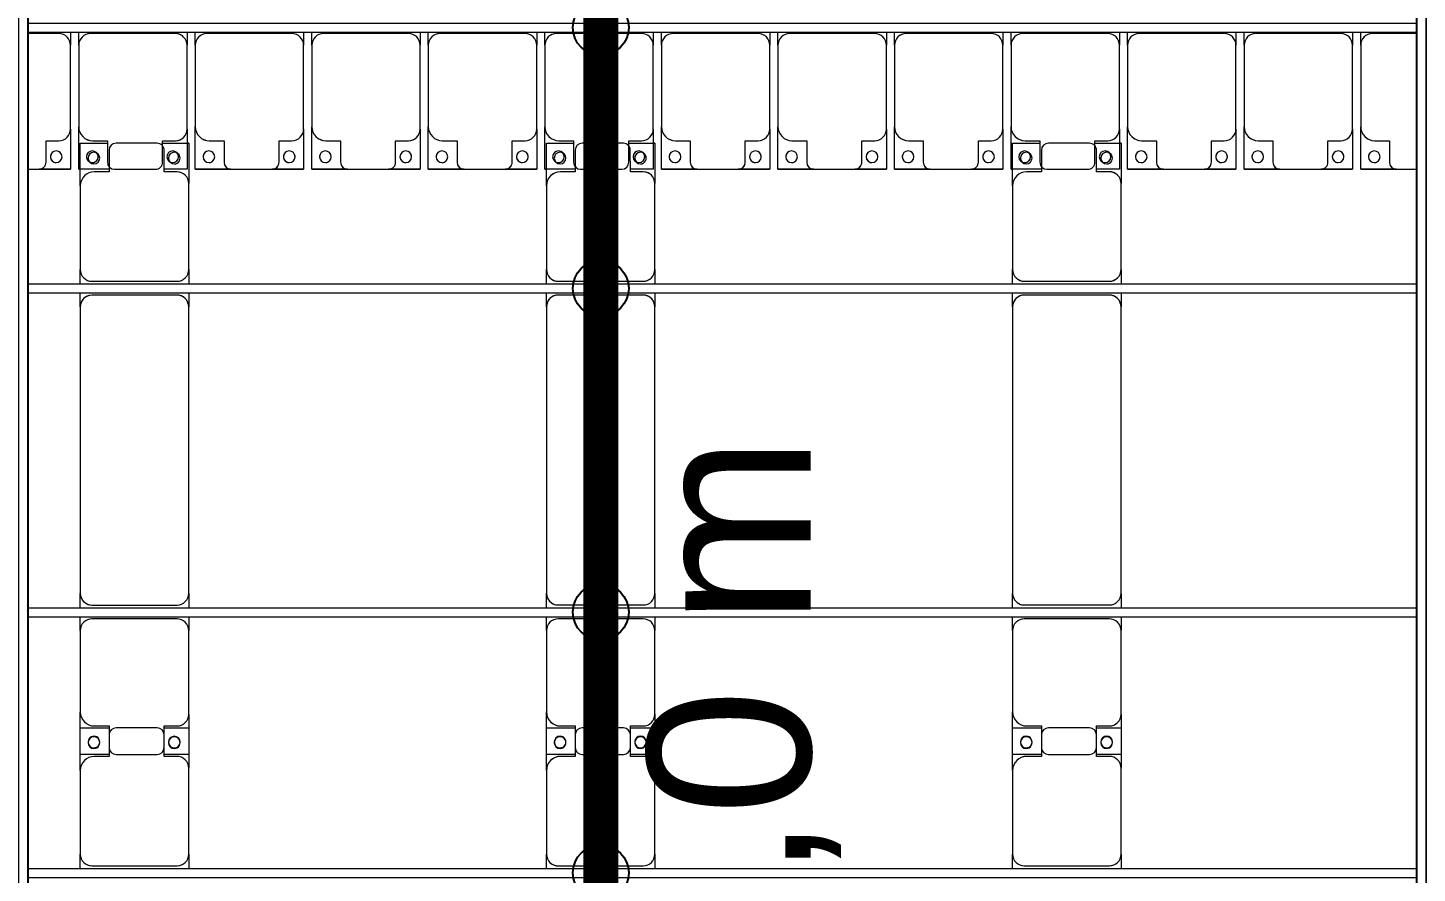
# Model space of a CAD drawing. Header units: millimetres. Extents: x -496478 to -186190, y -204059 to -87354.
# Drawn here: x -483192 to -477231, y -131054 to -127424 of the extents above; entities that cross this region are included whole.
import ezdxf

# ---------------------------------------------------------------- set-up
doc = ezdxf.new("R2010")
doc.units = ezdxf.units.MM
for name, color, linetype, lineweight in [('A-DETL-MBND', 5, 'Continuous', 9), ('A-GENM', 13, 'Continuous', 9), ('S-BEAM', 12, 'Continuous', 9)]:
    doc.layers.add(name, color=color, linetype=linetype, lineweight=lineweight)
doc.layers.add('GC-GHI CHU', color=2, linetype='Continuous')
doc.layers.add('GC-HOP 40x60 GIA CUONG', color=1, linetype='Continuous')
doc.styles.add('GC_VN', font='arial.ttf')

# ---------------------------------------------------------------- blocks, each defined once
blk = doc.blocks.new('Dầm C52 - Dầm C52-24978-BỐ TRÍ KHUNG KẾT CẤU BÈ PIN 01')
at = {"layer": 'S-BEAM', "color": 1}
for p, q in [((87389.1, 20), (93349.1, 20)), ((93349.1, -20), (87389.1, -20))]:
    blk.add_line(p, q, dxfattribs=at)
blk = doc.blocks.new('Dai phao do pin - DẢI PHAO ĐỠ PIN-V114-BỐ TRÍ KHUNG KẾT CẤU BÈ PIN 01')
at = {"layer": 'A-DETL-MBND', "color": 8}
for p, q in [((65968, 241.6), (66029.7, 241.6)), ((66389.7, 241.6), (66029.7, 241.6)), ((66389.7, 241.6), (66572.2, 241.6)), ((66457.8, 241.6), (66640.3, 241.6)), ((66457.8, 118.2), (66457.8, 241.6)), ((66572.2, 241.6), (66572.2, 118.2)), ((66990.3, 241.6), (66640.3, 241.6)), ((66990.3, 241.6), (67048, 241.6)), ((67088, 241.6), (67149.7, 241.6)), ((68380.3, 241.6), (67149.7, 241.6)), ((68380.3, 241.6), (68438, 241.6)), ((68478, 241.6), (68539.7, 241.6)), ((68899.7, 241.6), (68539.7, 241.6)), ((68899.7, 241.6), (69082.2, 241.6)), ((69082.2, 241.6), (69082.2, 125.1)), ((65979.7, 191.6), (65979.7, -173.4)), ((66449.7, 118.2), (66449.7, 181.6)), ((66580.3, 181.6), (66580.3, 118.2)), ((67040.3, -173.4), (67040.3, 191.6)), ((67099.7, 191.6), (67099.7, -173.4)), ((68430.3, -173.4), (68430.3, 191.6)), ((68489.7, 191.6), (68489.7, -173.4)), ((68959.7, 118.2), (68959.7, 181.6)), ((66542.2, 118.2), (66449.7, 118.2)), ((66457.8, 88.2), (66457.8, -88.2)), ((66580.3, 118.2), (66487.8, 118.2)), ((66572.2, -88.2), (66572.2, 88.2)), ((69052.2, 118.2), (68959.7, 118.2)), ((69082.2, -88.2), (69082.2, 88.2)), ((66449.7, -173.4), (66449.7, -118.2)), ((66449.7, -118.2), (66542.2, -118.2)), ((66457.8, -223.4), (66457.8, -118.2)), ((66487.8, -118.2), (66580.3, -118.2)), ((66572.2, -118.2), (66572.2, -223.4)), ((66580.3, -118.2), (66580.3, -173.4)), ((68959.7, -173.4), (68959.7, -118.2)), ((68959.7, -118.2), (69052.2, -118.2)), ((69082.2, -111.4), (69082.2, -223.4)), ((66029.7, -223.4), (65968, -223.4)), ((66029.7, -223.4), (66399.7, -223.4)), ((66572.2, -223.4), (66399.7, -223.4)), ((66630.3, -223.4), (66457.8, -223.4)), ((66630.3, -223.4), (66990.3, -223.4)), ((67048, -223.4), (66990.3, -223.4)), ((67149.7, -223.4), (67088, -223.4)), ((67149.7, -223.4), (68380.3, -223.4)), ((68438, -223.4), (68380.3, -223.4)), ((68539.7, -223.4), (68478, -223.4)), ((68539.7, -223.4), (68909.7, -223.4)), ((69082.2, -223.4), (68909.7, -223.4)), ((69082.2, -223.4), (69082.2, -215.4))]:
    blk.add_line(p, q, dxfattribs=at)
for centre, radius, start, end in [((66029.7, 191.6), 50, 90, 180), ((66389.7, 181.6), 60, 0, 90), ((66640.3, 181.6), 60, 90, 180), ((66990.3, 191.6), 50, 0, 90), ((67149.7, 191.6), 50, 90, 180), ((67149.7, 191.6), 50, 105, 180), ((68380.3, 191.6), 50, 0, 90), ((68380.3, 191.6), 50, 15, 90), ((68539.7, 191.6), 50, 90, 180), ((68899.7, 181.6), 60, 0, 90), ((66029.7, 191.6), 50, 135, 180), ((66389.7, 181.6), 60, 0, 45), ((66508.6, 183.2), 25, 0, 180), ((66508.6, 183.2), 25, 180, 0), ((66511.4, 183.2), 25, 0, 180), ((66511.4, 183.2), 25, 180, 0), ((66511.4, 183.2), 25, 180, 195), ((66640.3, 181.6), 60, 135, 180), ((66990.3, 191.6), 50, 0, 45), ((68539.7, 191.6), 50, 135, 180), ((68899.7, 181.6), 60, 0, 44.7414), ((69018.6, 183.2), 25, 0, 180), ((69018.6, 183.2), 25, 180, 360), ((66487.8, 88.2), 30, 90, 180), ((66542.2, 88.2), 30, 360, 90), ((69052.2, 88.2), 30, 0, 90), ((66487.8, -88.2), 30, 180, 270), ((66542.2, -88.2), 30, 270, 360), ((69052.2, -88.2), 30, 270, 0), ((69052.2, -88.2), 30, 285, 315), ((66029.7, -173.4), 50, 180, 270), ((66029.7, -173.4), 50, 180, 225), ((66399.7, -173.4), 50, 270, 0), ((66399.7, -173.4), 50, 315, 0), ((66508.6, -161.8), 25, 0, 180), ((66508.6, -161.8), 25, 180, 0), ((66511.4, -161.8), 25, 0, 180), ((66511.4, -161.8), 25, 120, 180), ((66511.4, -161.8), 25, 180, 360), ((66511.4, -161.8), 25, 75, 105), ((66508.6, -161.8), 25, 75, 90), ((66508.6, -161.8), 25, 30, 45), ((66508.6, -161.8), 25, 0, 15), ((66630.3, -173.4), 50, 180, 270), ((66630.3, -173.4), 50, 180, 225), ((66990.3, -173.4), 50, 270, 0), ((66990.3, -173.4), 50, 315, 360), ((67149.7, -173.4), 50, 180, 270), ((67149.7, -173.4), 50, 180, 270), ((68380.3, -173.4), 50, 270, 0), ((68380.3, -173.4), 50, 285, 0), ((68539.7, -173.4), 50, 180, 270), ((68539.7, -173.4), 50, 180, 225), ((68909.7, -173.4), 50, 270, 360), ((68909.7, -173.4), 50, 315, 360), ((69018.6, -161.8), 25, 0, 180), ((69018.6, -161.8), 25, 180, 0), ((69018.6, -161.8), 25, 60, 90), ((69018.6, -161.8), 25, 30, 45), ((69018.6, -161.8), 25, 0, 15)]:
    blk.add_arc(centre, radius, start, end, dxfattribs=at)
blk = doc.blocks.new('Dai phao do pin - DẢI PHAO ĐỠ PIN-V115-BỐ TRÍ KHUNG KẾT CẤU BÈ PIN 01')
at = {"layer": 'A-DETL-MBND', "color": 8}
for p, q in [((65968, 241.6), (66029.7, 241.6)), ((66389.7, 241.6), (66029.7, 241.6)), ((66389.7, 241.6), (66572.2, 241.6)), ((66457.8, 241.6), (66640.3, 241.6)), ((66457.8, 118.2), (66457.8, 241.6)), ((66572.2, 241.6), (66572.2, 118.2)), ((66990.3, 241.6), (66640.3, 241.6)), ((66990.3, 241.6), (67048, 241.6)), ((67088, 241.6), (67149.7, 241.6)), ((68380.3, 241.6), (67149.7, 241.6)), ((68380.3, 241.6), (68438, 241.6)), ((68478, 241.6), (68539.7, 241.6)), ((68899.7, 241.6), (68539.7, 241.6)), ((68899.7, 241.6), (69082.2, 241.6)), ((69082.2, 241.6), (69082.2, 125.1)), ((65979.7, 191.6), (65979.7, -173.4)), ((66449.7, 118.2), (66449.7, 181.6)), ((66580.3, 181.6), (66580.3, 118.2)), ((67040.3, -173.4), (67040.3, 191.6)), ((67099.7, 191.6), (67099.7, -173.4)), ((68430.3, -173.4), (68430.3, 191.6)), ((68489.7, 191.6), (68489.7, -173.4)), ((68959.7, 118.2), (68959.7, 181.6)), ((66542.2, 118.2), (66449.7, 118.2)), ((66457.8, 88.2), (66457.8, -88.2)), ((66580.3, 118.2), (66487.8, 118.2)), ((66572.2, -88.2), (66572.2, 88.2)), ((69052.2, 118.2), (68959.7, 118.2)), ((69082.2, -88.2), (69082.2, 88.2)), ((66449.7, -173.4), (66449.7, -118.2)), ((66449.7, -118.2), (66542.2, -118.2)), ((66457.8, -223.4), (66457.8, -118.2)), ((66487.8, -118.2), (66580.3, -118.2)), ((66572.2, -118.2), (66572.2, -223.4)), ((66580.3, -118.2), (66580.3, -173.4)), ((68959.7, -173.4), (68959.7, -118.2)), ((68959.7, -118.2), (69052.2, -118.2)), ((69082.2, -111.4), (69082.2, -223.4)), ((66029.7, -223.4), (65968, -223.4)), ((66029.7, -223.4), (66399.7, -223.4)), ((66572.2, -223.4), (66399.7, -223.4)), ((66630.3, -223.4), (66457.8, -223.4)), ((66630.3, -223.4), (66990.3, -223.4)), ((67048, -223.4), (66990.3, -223.4)), ((67149.7, -223.4), (67088, -223.4)), ((67149.7, -223.4), (68380.3, -223.4)), ((68438, -223.4), (68380.3, -223.4)), ((68539.7, -223.4), (68478, -223.4)), ((68539.7, -223.4), (68909.7, -223.4)), ((69082.2, -223.4), (68909.7, -223.4)), ((69082.2, -223.4), (69082.2, -215.4))]:
    blk.add_line(p, q, dxfattribs=at)
for centre, radius, start, end in [((66029.7, 191.6), 50, 90, 180), ((66389.7, 181.6), 60, 0, 90), ((66640.3, 181.6), 60, 90, 180), ((66990.3, 191.6), 50, 0, 90), ((67149.7, 191.6), 50, 90, 180), ((67149.7, 191.6), 50, 105, 180), ((68380.3, 191.6), 50, 0, 90), ((68380.3, 191.6), 50, 15, 90), ((68539.7, 191.6), 50, 90, 180), ((68899.7, 181.6), 60, 0, 90), ((66029.7, 191.6), 50, 139.14635, 180), ((66389.7, 181.6), 60, 0, 45), ((66508.6, 183.2), 25, 0, 180), ((66508.6, 183.2), 25, 180, 0), ((66511.4, 183.2), 25, 0, 180), ((66511.4, 183.2), 25, 180, 0), ((66511.4, 183.2), 25, 180, 195), ((66640.3, 181.6), 60, 135, 180), ((66990.3, 191.6), 50, 0, 45), ((68539.7, 191.6), 50, 135, 180), ((68899.7, 181.6), 60, 0, 44.69975), ((69018.6, 183.2), 25, 0, 180), ((69018.6, 183.2), 25, 180, 360), ((66487.8, 88.2), 30, 90, 180), ((66542.2, 88.2), 30, 360, 90), ((69052.2, 88.2), 30, 0, 90), ((66487.8, -88.2), 30, 180, 270), ((66542.2, -88.2), 30, 270, 360), ((69052.2, -88.2), 30, 270, 0), ((69052.2, -88.2), 30, 285, 315), ((66029.7, -173.4), 50, 180, 270), ((66029.7, -173.4), 50, 180, 225), ((66399.7, -173.4), 50, 270, 0), ((66399.7, -173.4), 50, 315, 0), ((66508.6, -161.8), 25, 0, 180), ((66508.6, -161.8), 25, 180, 0), ((66511.4, -161.8), 25, 0, 180), ((66511.4, -161.8), 25, 120, 180), ((66511.4, -161.8), 25, 180, 360), ((66511.4, -161.8), 25, 75, 105), ((66508.6, -161.8), 25, 75, 90), ((66508.6, -161.8), 25, 30, 45), ((66508.6, -161.8), 25, 0, 15), ((66630.3, -173.4), 50, 180, 270), ((66630.3, -173.4), 50, 180, 225), ((66990.3, -173.4), 50, 270, 0), ((66990.3, -173.4), 50, 315, 360), ((67149.7, -173.4), 50, 180, 270), ((67149.7, -173.4), 50, 180, 270), ((68380.3, -173.4), 50, 270, 0), ((68380.3, -173.4), 50, 285, 0), ((68539.7, -173.4), 50, 180, 270), ((68539.7, -173.4), 50, 180, 225), ((68909.7, -173.4), 50, 270, 360), ((68909.7, -173.4), 50, 315, 355.33697), ((69018.6, -161.8), 25, 0, 180), ((69018.6, -161.8), 25, 180, 0), ((69018.6, -161.8), 25, 60, 90), ((69018.6, -161.8), 25, 30, 45), ((69018.6, -161.8), 25, 0, 15)]:
    blk.add_arc(centre, radius, start, end, dxfattribs=at)
blk = doc.blocks.new('Dai phao do pin - DẢI PHAO ĐỠ PIN-V116-BỐ TRÍ KHUNG KẾT CẤU BÈ PIN 01')
at = {"layer": 'A-DETL-MBND', "color": 8}
for p, q in [((65968, 241.6), (66029.7, 241.6)), ((66389.7, 241.6), (66029.7, 241.6)), ((66389.7, 241.6), (66572.2, 241.6)), ((66457.8, 241.6), (66640.3, 241.6)), ((66457.8, 118.2), (66457.8, 241.6)), ((66572.2, 241.6), (66572.2, 118.2)), ((66990.3, 241.6), (66640.3, 241.6)), ((66990.3, 241.6), (67048, 241.6)), ((67088, 241.6), (67149.7, 241.6)), ((68380.3, 241.6), (67149.7, 241.6)), ((68380.3, 241.6), (68438, 241.6)), ((68478, 241.6), (68539.7, 241.6)), ((68899.7, 241.6), (68539.7, 241.6)), ((68899.7, 241.6), (69082.2, 241.6)), ((69082.2, 241.6), (69082.2, 125.1)), ((65979.7, 191.6), (65979.7, -173.4)), ((66449.7, 118.2), (66449.7, 181.6)), ((66580.3, 181.6), (66580.3, 118.2)), ((67040.3, -173.4), (67040.3, 191.6)), ((67099.7, 191.6), (67099.7, -173.4)), ((68430.3, -173.4), (68430.3, 191.6)), ((68489.7, 191.6), (68489.7, -173.4)), ((68959.7, 118.2), (68959.7, 181.6)), ((66542.2, 118.2), (66449.7, 118.2)), ((66457.8, 88.2), (66457.8, -88.2)), ((66580.3, 118.2), (66487.8, 118.2)), ((66572.2, -88.2), (66572.2, 88.2)), ((69052.2, 118.2), (68959.7, 118.2)), ((69082.2, -88.2), (69082.2, 88.2)), ((66449.7, -173.4), (66449.7, -118.2)), ((66449.7, -118.2), (66542.2, -118.2)), ((66457.8, -223.4), (66457.8, -118.2)), ((66487.8, -118.2), (66580.3, -118.2)), ((66572.2, -118.2), (66572.2, -223.4)), ((66580.3, -118.2), (66580.3, -173.4)), ((68959.7, -173.4), (68959.7, -118.2)), ((68959.7, -118.2), (69052.2, -118.2)), ((69082.2, -111.4), (69082.2, -223.4)), ((66029.7, -223.4), (65968, -223.4)), ((66029.7, -223.4), (66399.7, -223.4)), ((66572.2, -223.4), (66399.7, -223.4)), ((66630.3, -223.4), (66457.8, -223.4)), ((66630.3, -223.4), (66990.3, -223.4)), ((67048, -223.4), (66990.3, -223.4)), ((67149.7, -223.4), (67088, -223.4)), ((67149.7, -223.4), (68380.3, -223.4)), ((68438, -223.4), (68380.3, -223.4)), ((68539.7, -223.4), (68478, -223.4)), ((68539.7, -223.4), (68909.7, -223.4)), ((69082.2, -223.4), (68909.7, -223.4)), ((69082.2, -223.4), (69082.2, -215.4))]:
    blk.add_line(p, q, dxfattribs=at)
for centre, radius, start, end in [((66029.7, 191.6), 50, 90, 180), ((66389.7, 181.6), 60, 0, 90), ((66640.3, 181.6), 60, 90, 180), ((66990.3, 191.6), 50, 0, 90), ((67149.7, 191.6), 50, 90, 180), ((67149.7, 191.6), 50, 105, 180), ((68380.3, 191.6), 50, 0, 90), ((68380.3, 191.6), 50, 15, 90), ((68539.7, 191.6), 50, 90, 180), ((68899.7, 181.6), 60, 0, 90), ((66029.7, 191.6), 50, 135, 180), ((66389.7, 181.6), 60, 0, 45), ((66508.6, 183.2), 25, 0, 180), ((66508.6, 183.2), 25, 180, 0), ((66511.4, 183.2), 25, 0, 180), ((66511.4, 183.2), 25, 180, 0), ((66511.4, 183.2), 25, 180, 195), ((66640.3, 181.6), 60, 135, 180), ((66990.3, 191.6), 50, 0, 45), ((68539.7, 191.6), 50, 135, 180), ((68899.7, 181.6), 60, 0, 44.65809), ((69018.6, 183.2), 25, 0, 180), ((69018.6, 183.2), 25, 180, 360), ((66487.8, 88.2), 30, 90, 180), ((66542.2, 88.2), 30, 360, 90), ((69052.2, 88.2), 30, 0, 90), ((66487.8, -88.2), 30, 180, 270), ((66542.2, -88.2), 30, 270, 360), ((69052.2, -88.2), 30, 270, 0), ((69052.2, -88.2), 30, 285, 315), ((66029.7, -173.4), 50, 180, 270), ((66029.7, -173.4), 50, 180, 225), ((66399.7, -173.4), 50, 270, 0), ((66399.7, -173.4), 50, 315, 0), ((66508.6, -161.8), 25, 0, 180), ((66508.6, -161.8), 25, 180, 0), ((66511.4, -161.8), 25, 0, 180), ((66511.4, -161.8), 25, 120, 180), ((66511.4, -161.8), 25, 180, 360), ((66511.4, -161.8), 25, 75, 105), ((66508.6, -161.8), 25, 75, 90), ((66508.6, -161.8), 25, 30, 45), ((66508.6, -161.8), 25, 0, 15), ((66630.3, -173.4), 50, 180, 270), ((66630.3, -173.4), 50, 180, 225), ((66990.3, -173.4), 50, 270, 0), ((66990.3, -173.4), 50, 315, 360), ((67149.7, -173.4), 50, 180, 270), ((67149.7, -173.4), 50, 180, 270), ((68380.3, -173.4), 50, 270, 0), ((68380.3, -173.4), 50, 285, 0), ((68539.7, -173.4), 50, 180, 270), ((68539.7, -173.4), 50, 180, 225), ((68909.7, -173.4), 50, 270, 360), ((68909.7, -173.4), 50, 315, 360), ((69018.6, -161.8), 25, 0, 180), ((69018.6, -161.8), 25, 180, 0), ((69018.6, -161.8), 25, 60, 90), ((69018.6, -161.8), 25, 30, 45), ((69018.6, -161.8), 25, 0, 15)]:
    blk.add_arc(centre, radius, start, end, dxfattribs=at)
blk = doc.blocks.new('Dải phao đi lại kèm đỡ invester - DẢI PHAO ĐI LẠI-24499-BỐ TRÍ KHUNG KẾT CẤU BÈ PIN 01')
at = {"layer": 'A-DETL-MBND', "color": 8}
for p, q in [((5673.4, -729.7), (5540, -729.7)), ((5723.4, -724.7), (5723.4, -779.7)), ((5758.4, -779.7), (5758.4, -724.7)), ((6173.4, -729.7), (5808.4, -729.7)), ((6223.4, -724.7), (6223.4, -779.7)), ((6258.4, -779.7), (6258.4, -724.7)), ((6673.4, -729.7), (6308.4, -729.7)), ((6723.4, -724.7), (6723.4, -779.7)), ((6758.4, -779.7), (6758.4, -724.7)), ((7173.4, -729.7), (6808.4, -729.7)), ((7223.4, -724.7), (7223.4, -779.7)), ((7258.4, -779.7), (7258.4, -724.7)), ((7673.4, -729.7), (7308.4, -729.7)), ((7723.4, -724.7), (7723.4, -779.7)), ((7758.4, -779.7), (7758.4, -724.7)), ((8173.4, -729.7), (7808.4, -729.7)), ((8223.4, -724.7), (8223.4, -779.7)), ((8258.4, -779.7), (8258.4, -724.7)), ((8673.4, -729.7), (8308.4, -729.7)), ((8723.4, -724.7), (8723.4, -779.7)), ((8758.4, -779.7), (8758.4, -724.7)), ((9173.4, -729.7), (8808.4, -729.7)), ((9223.4, -724.7), (9223.4, -779.7)), ((9258.4, -779.7), (9258.4, -724.7)), ((9673.4, -729.7), (9308.4, -729.7)), ((9723.4, -724.7), (9723.4, -779.7)), ((9758.4, -779.7), (9758.4, -724.7)), ((10173.4, -729.7), (9808.4, -729.7)), ((10223.4, -724.7), (10223.4, -779.7)), ((10258.4, -779.7), (10258.4, -724.7)), ((10673.4, -729.7), (10308.4, -729.7)), ((10723.4, -724.7), (10723.4, -779.7)), ((10758.4, -779.7), (10758.4, -724.7)), ((11173.4, -729.7), (10808.4, -729.7)), ((11223.4, -724.7), (11223.4, -779.7)), ((11258.4, -779.7), (11258.4, -724.7)), ((11500, -729.7), (11308.4, -729.7)), ((5723.4, -1139.7), (5723.4, -779.7)), ((5758.4, -779.7), (5758.4, -1129.7)), ((6223.4, -1139.7), (6223.4, -779.7)), ((6258.4, -779.7), (6258.4, -1129.7)), ((6723.4, -1139.7), (6723.4, -779.7)), ((6758.4, -779.7), (6758.4, -1129.7)), ((7223.4, -1139.7), (7223.4, -779.7)), ((7258.4, -779.7), (7258.4, -1129.7)), ((7723.4, -1139.7), (7723.4, -779.7)), ((7758.4, -779.7), (7758.4, -1129.7)), ((8223.4, -1139.7), (8223.4, -779.7)), ((8258.4, -779.7), (8258.4, -1129.7)), ((8723.4, -1139.7), (8723.4, -779.7)), ((8758.4, -779.7), (8758.4, -1129.7)), ((9223.4, -1139.7), (9223.4, -779.7)), ((9258.4, -779.7), (9258.4, -1129.7)), ((9723.4, -1139.7), (9723.4, -779.7)), ((9758.4, -779.7), (9758.4, -1129.7)), ((10223.4, -1139.7), (10223.4, -779.7)), ((10258.4, -779.7), (10258.4, -1129.7)), ((10723.4, -1139.7), (10723.4, -779.7)), ((10758.4, -779.7), (10758.4, -1129.7)), ((11223.4, -1139.7), (11223.4, -779.7)), ((11258.4, -779.7), (11258.4, -1129.7)), ((5758.4, -1312.2), (5758.4, -1129.7)), ((6258.4, -1312.2), (6258.4, -1129.7)), ((6758.4, -1312.2), (6758.4, -1129.7)), ((7258.4, -1312.2), (7258.4, -1129.7)), ((7758.4, -1312.2), (7758.4, -1129.7)), ((8258.4, -1312.2), (8258.4, -1129.7)), ((8758.4, -1312.2), (8758.4, -1129.7)), ((9258.4, -1312.2), (9258.4, -1129.7)), ((9758.4, -1312.2), (9758.4, -1129.7)), ((10258.4, -1312.2), (10258.4, -1129.7)), ((10758.4, -1312.2), (10758.4, -1129.7)), ((11258.4, -1312.2), (11258.4, -1129.7)), ((5618.2, -1282.2), (5618.2, -1189.7)), ((5618.2, -1189.7), (5673.4, -1189.7)), ((5723.4, -1139.7), (5723.4, -1312.2)), ((5818.4, -1189.7), (5881.8, -1189.7)), ((5881.8, -1189.7), (5881.8, -1282.2)), ((6118.2, -1282.2), (6118.2, -1189.7)), ((6118.2, -1189.7), (6173.4, -1189.7)), ((6223.4, -1139.7), (6223.4, -1312.2)), ((6318.4, -1189.7), (6381.8, -1189.7)), ((6381.8, -1189.7), (6381.8, -1282.2)), ((6618.2, -1282.2), (6618.2, -1189.7)), ((6618.2, -1189.7), (6673.4, -1189.7)), ((6723.4, -1139.7), (6723.4, -1312.2)), ((6818.4, -1189.7), (6881.8, -1189.7)), ((6881.8, -1189.7), (6881.8, -1282.2)), ((7118.2, -1282.2), (7118.2, -1189.7)), ((7118.2, -1189.7), (7173.4, -1189.7)), ((7223.4, -1139.7), (7223.4, -1312.2)), ((7318.4, -1189.7), (7381.8, -1189.7)), ((7381.8, -1189.7), (7381.8, -1282.2)), ((7618.2, -1282.2), (7618.2, -1189.7)), ((7618.2, -1189.7), (7673.4, -1189.7)), ((7723.4, -1139.7), (7723.4, -1312.2)), ((7818.4, -1189.7), (7881.8, -1189.7)), ((7881.8, -1189.7), (7881.8, -1282.2)), ((8118.2, -1282.2), (8118.2, -1189.7)), ((8118.2, -1189.7), (8173.4, -1189.7)), ((8223.4, -1139.7), (8223.4, -1312.2)), ((8318.4, -1189.7), (8381.8, -1189.7)), ((8381.8, -1189.7), (8381.8, -1282.2)), ((8618.2, -1282.2), (8618.2, -1189.7)), ((8618.2, -1189.7), (8673.4, -1189.7)), ((8723.4, -1139.7), (8723.4, -1312.2)), ((8818.4, -1189.7), (8881.8, -1189.7)), ((8881.8, -1189.7), (8881.8, -1282.2)), ((9118.2, -1282.2), (9118.2, -1189.7)), ((9118.2, -1189.7), (9173.4, -1189.7)), ((9223.4, -1139.7), (9223.4, -1312.2)), ((9318.4, -1189.7), (9381.8, -1189.7)), ((9381.8, -1189.7), (9381.8, -1282.2)), ((9618.2, -1282.2), (9618.2, -1189.7)), ((9618.2, -1189.7), (9673.4, -1189.7)), ((9723.4, -1139.7), (9723.4, -1312.2)), ((9818.4, -1189.7), (9881.8, -1189.7)), ((9881.8, -1189.7), (9881.8, -1282.2)), ((10118.2, -1282.2), (10118.2, -1189.7)), ((10118.2, -1189.7), (10173.4, -1189.7)), ((10223.4, -1139.7), (10223.4, -1312.2)), ((10318.4, -1189.7), (10381.8, -1189.7)), ((10381.8, -1189.7), (10381.8, -1282.2)), ((10618.2, -1282.2), (10618.2, -1189.7)), ((10618.2, -1189.7), (10673.4, -1189.7)), ((10723.4, -1139.7), (10723.4, -1312.2)), ((10818.4, -1189.7), (10881.8, -1189.7)), ((10881.8, -1189.7), (10881.8, -1282.2)), ((11118.2, -1282.2), (11118.2, -1189.7)), ((11118.2, -1189.7), (11173.4, -1189.7)), ((11223.4, -1139.7), (11223.4, -1312.2)), ((11318.4, -1189.7), (11381.8, -1189.7)), ((11381.8, -1189.7), (11381.8, -1282.2)), ((5540, -1312.2), (5588.2, -1312.2)), ((5723.4, -1312.2), (5588.2, -1312.2)), ((5588.2, -1312.2), (5723.4, -1312.2)), ((5888.6, -1312.2), (5758.4, -1312.2)), ((5758.4, -1312.2), (5766.6, -1312.2)), ((5911.8, -1312.2), (6088.2, -1312.2)), ((6223.4, -1312.2), (6125.1, -1312.2)), ((6411.8, -1312.2), (6258.4, -1312.2)), ((6258.4, -1312.2), (6411.8, -1312.2)), ((6411.8, -1312.2), (6588.2, -1312.2)), ((6723.4, -1312.2), (6588.2, -1312.2)), ((6588.2, -1312.2), (6723.4, -1312.2)), ((6911.8, -1312.2), (6758.4, -1312.2)), ((6758.4, -1312.2), (6911.8, -1312.2)), ((6911.8, -1312.2), (7088.2, -1312.2)), ((7223.4, -1312.2), (7088.2, -1312.2)), ((7088.2, -1312.2), (7223.4, -1312.2)), ((7411.8, -1312.2), (7258.4, -1312.2)), ((7258.4, -1312.2), (7411.8, -1312.2)), ((7411.8, -1312.2), (7588.2, -1312.2)), ((7723.4, -1312.2), (7588.2, -1312.2)), ((7588.2, -1312.2), (7723.4, -1312.2)), ((7888.6, -1312.2), (7758.4, -1312.2)), ((7758.4, -1312.2), (7766.6, -1312.2)), ((7911.8, -1312.2), (8088.2, -1312.2)), ((8223.4, -1312.2), (8125.1, -1312.2)), ((8411.8, -1312.2), (8258.4, -1312.2)), ((8258.4, -1312.2), (8411.8, -1312.2)), ((8411.8, -1312.2), (8588.2, -1312.2)), ((8723.4, -1312.2), (8588.2, -1312.2)), ((8588.2, -1312.2), (8723.4, -1312.2)), ((8911.8, -1312.2), (8758.4, -1312.2)), ((8758.4, -1312.2), (8911.8, -1312.2)), ((8911.8, -1312.2), (9088.2, -1312.2)), ((9223.4, -1312.2), (9088.2, -1312.2)), ((9088.2, -1312.2), (9223.4, -1312.2)), ((9411.8, -1312.2), (9258.4, -1312.2)), ((9258.4, -1312.2), (9411.8, -1312.2)), ((9411.8, -1312.2), (9588.2, -1312.2)), ((9723.4, -1312.2), (9588.2, -1312.2)), ((9588.2, -1312.2), (9723.4, -1312.2)), ((9888.6, -1312.2), (9758.4, -1312.2)), ((9758.4, -1312.2), (9766.6, -1312.2)), ((9911.8, -1312.2), (10088.2, -1312.2)), ((10223.4, -1312.2), (10125.1, -1312.2)), ((10411.8, -1312.2), (10258.4, -1312.2)), ((10258.4, -1312.2), (10411.8, -1312.2)), ((10411.8, -1312.2), (10588.2, -1312.2)), ((10723.4, -1312.2), (10588.2, -1312.2)), ((10588.2, -1312.2), (10723.4, -1312.2)), ((10911.8, -1312.2), (10758.4, -1312.2)), ((10758.4, -1312.2), (10911.8, -1312.2)), ((10911.8, -1312.2), (11088.2, -1312.2)), ((11223.4, -1312.2), (11088.2, -1312.2)), ((11088.2, -1312.2), (11223.4, -1312.2)), ((11411.8, -1312.2), (11258.4, -1312.2)), ((11258.4, -1312.2), (11411.8, -1312.2)), ((11411.8, -1312.2), (11500, -1312.2))]:
    blk.add_line(p, q, dxfattribs=at)
for centre, radius, start, end in [((5673.4, -779.7), 50, 360, 90), ((5673.4, -779.7), 50, 45, 90), ((5808.4, -779.7), 50, 90, 180), ((5808.4, -779.7), 50, 90, 135), ((6173.4, -779.7), 50, 360, 90), ((6173.4, -779.7), 50, 45, 85.93246), ((6308.4, -779.7), 50, 90, 180), ((6308.4, -779.7), 50, 90, 135), ((6673.4, -779.7), 50, 360, 90), ((6673.4, -779.7), 50, 45, 90), ((6808.4, -779.7), 50, 90, 180), ((6808.4, -779.7), 50, 90, 135), ((7173.4, -779.7), 50, 360, 90), ((7173.4, -779.7), 50, 45, 90), ((7308.4, -779.7), 50, 90, 180), ((7308.4, -779.7), 50, 90, 135), ((7673.4, -779.7), 50, 360, 90), ((7673.4, -779.7), 50, 45, 90), ((7808.4, -779.7), 50, 90, 180), ((7808.4, -779.7), 50, 90, 135), ((8173.4, -779.7), 50, 360, 90), ((8173.4, -779.7), 50, 45, 90), ((8308.4, -779.7), 50, 90, 180), ((8308.4, -779.7), 50, 90, 135), ((8673.4, -779.7), 50, 360, 90), ((8673.4, -779.7), 50, 45, 90), ((8808.4, -779.7), 50, 90, 180), ((8808.4, -779.7), 50, 90, 135), ((9173.4, -779.7), 50, 360, 90), ((9173.4, -779.7), 50, 45, 90), ((9308.4, -779.7), 50, 90, 180), ((9308.4, -779.7), 50, 90, 135), ((9673.4, -779.7), 50, 360, 90), ((9673.4, -779.7), 50, 45, 90), ((9808.4, -779.7), 50, 90, 180), ((9808.4, -779.7), 50, 90, 135), ((10173.4, -779.7), 50, 360, 90), ((10173.4, -779.7), 50, 45, 90), ((10308.4, -779.7), 50, 90, 180), ((10308.4, -779.7), 50, 90, 135), ((10673.4, -779.7), 50, 0, 90), ((10673.4, -779.7), 50, 45, 90), ((10808.4, -779.7), 50, 90, 180), ((10808.4, -779.7), 50, 90, 135), ((11173.4, -779.7), 50, 360, 90), ((11173.4, -779.7), 50, 45, 90), ((11308.4, -779.7), 50, 90, 180), ((11308.4, -779.7), 50, 90, 135), ((5818.4, -1129.7), 60, 180, 270), ((6318.4, -1129.7), 60, 180, 270), ((6818.4, -1129.7), 60, 180, 270), ((7318.4, -1129.7), 60, 180, 270), ((7818.4, -1129.7), 60, 180, 270), ((8318.4, -1129.7), 60, 180, 270), ((8818.4, -1129.7), 60, 180, 270), ((9318.4, -1129.7), 60, 180, 270), ((9818.4, -1129.7), 60, 180, 270), ((10318.4, -1129.7), 60, 180, 270), ((10818.4, -1129.7), 60, 180, 270), ((11318.4, -1129.7), 60, 180, 270), ((5673.4, -1139.7), 50, 270, 360), ((5673.4, -1139.7), 50, 270, 315), ((5818.4, -1129.7), 60, 225, 270), ((6173.4, -1139.7), 50, 270, 360), ((6173.4, -1139.7), 50, 274.0605, 315), ((6318.4, -1129.7), 60, 225, 270), ((6673.4, -1139.7), 50, 270, 360), ((6673.4, -1139.7), 50, 270, 315), ((6818.4, -1129.7), 60, 225, 270), ((7173.4, -1139.7), 50, 270, 360), ((7173.4, -1139.7), 50, 270, 315), ((7318.4, -1129.7), 60, 225, 270), ((7673.4, -1139.7), 50, 270, 360), ((7673.4, -1139.7), 50, 270, 315), ((7818.4, -1129.7), 60, 225, 270), ((8173.4, -1139.7), 50, 270, 360), ((8173.4, -1139.7), 50, 270, 315), ((8318.4, -1129.7), 60, 225, 270), ((8673.4, -1139.7), 50, 270, 0), ((8673.4, -1139.7), 50, 270, 315), ((8818.4, -1129.7), 60, 225, 270), ((9173.4, -1139.7), 50, 270, 360), ((9173.4, -1139.7), 50, 270, 315), ((9318.4, -1129.7), 60, 225, 270), ((9673.4, -1139.7), 50, 270, 360), ((9673.4, -1139.7), 50, 270, 315), ((9818.4, -1129.7), 60, 225, 270), ((10173.4, -1139.7), 50, 270, 360), ((10173.4, -1139.7), 50, 270, 315), ((10318.4, -1129.7), 60, 225, 270), ((10673.4, -1139.7), 50, 270, 360), ((10673.4, -1139.7), 50, 270, 315), ((10818.4, -1129.7), 60, 225, 270), ((11173.4, -1139.7), 50, 270, 0), ((11173.4, -1139.7), 50, 270, 315), ((11318.4, -1129.7), 60, 225, 270), ((5661.8, -1258.6), 25, 90, 270), ((5661.8, -1258.6), 25, 270, 90), ((5816.8, -1258.6), 25, 90, 270), ((5816.8, -1258.6), 25, 270, 90), ((6161.8, -1258.6), 25, 90, 270), ((6161.8, -1258.6), 25, 270, 90), ((6316.8, -1258.6), 25, 90, 270), ((6316.8, -1258.6), 25, 270, 90), ((6661.8, -1258.6), 25, 90, 270), ((6661.8, -1258.6), 25, 270, 90), ((6816.8, -1258.6), 25, 90, 270), ((6816.8, -1258.6), 25, 270, 90), ((7161.8, -1258.6), 25, 90, 270), ((7161.8, -1258.6), 25, 270, 90), ((7316.8, -1258.6), 25, 90, 270), ((7316.8, -1258.6), 25, 270, 90), ((7661.8, -1258.6), 25, 90, 270), ((7661.8, -1258.6), 25, 270, 90), ((7816.8, -1258.6), 25, 90, 270), ((7816.8, -1258.6), 25, 270, 90), ((8161.8, -1258.6), 25, 90, 270), ((8161.8, -1258.6), 25, 270, 90), ((8316.8, -1258.6), 25, 90, 270), ((8316.8, -1258.6), 25, 270, 90), ((8661.8, -1258.6), 25, 90, 270), ((8661.8, -1258.6), 25, 270, 90), ((8816.8, -1258.6), 25, 90, 270), ((8816.8, -1258.6), 25, 270, 90), ((9161.8, -1258.6), 25, 90, 270), ((9161.8, -1258.6), 25, 270, 90), ((9316.8, -1258.6), 25, 90, 270), ((9316.8, -1258.6), 25, 270, 90), ((9661.8, -1258.6), 25, 90, 270), ((9661.8, -1258.6), 25, 270, 90), ((9816.8, -1258.6), 25, 90, 270), ((9816.8, -1258.6), 25, 270, 90), ((10161.8, -1258.6), 25, 90, 270), ((10161.8, -1258.6), 25, 270, 90), ((10316.8, -1258.6), 25, 90, 270), ((10316.8, -1258.6), 25, 270, 90), ((10661.8, -1258.6), 25, 90, 270), ((10661.8, -1258.6), 25, 270, 90), ((10816.8, -1258.6), 25, 90, 270), ((10816.8, -1258.6), 25, 270, 90), ((11161.8, -1258.6), 25, 90, 270), ((11161.8, -1258.6), 25, 270, 90), ((11316.8, -1258.6), 25, 90, 270), ((11316.8, -1258.6), 25, 270, 90), ((5588.2, -1282.2), 30, 270, 0), ((5588.2, -1282.2), 30, 270, 345), ((5588.2, -1282.2), 30, 270, 285), ((5588.2, -1282.2), 30, 270, 285), ((5588.2, -1282.2), 30, 315, 330), ((5588.2, -1282.2), 30, 315, 330), ((5661.8, -1258.6), 25, 165, 270), ((5661.8, -1258.6), 25, 360, 15), ((5816.8, -1258.6), 25, 270, 285), ((5911.8, -1282.2), 30, 180, 270), ((5911.8, -1282.2), 30, 195, 225), ((6088.2, -1282.2), 30, 270, 0), ((6161.8, -1258.6), 25, 240, 270), ((6161.8, -1258.6), 25, 0, 15), ((6316.8, -1258.6), 25, 165, 180), ((6316.8, -1258.6), 25, 270, 285), ((6411.8, -1282.2), 30, 180, 270), ((6411.8, -1282.2), 30, 195, 270), ((6411.8, -1282.2), 30, 255, 270), ((6411.8, -1282.2), 30, 255, 270), ((6588.2, -1282.2), 30, 270, 0), ((6588.2, -1282.2), 30, 270, 345), ((6588.2, -1282.2), 30, 270, 285), ((6588.2, -1282.2), 30, 270, 285), ((6588.2, -1282.2), 30, 315, 330), ((6588.2, -1282.2), 30, 315, 330), ((6661.8, -1258.6), 25, 165, 270), ((6661.8, -1258.6), 25, 0, 15), ((6816.8, -1258.6), 25, 165, 180), ((6816.8, -1258.6), 25, 270, 285), ((6911.8, -1282.2), 30, 180, 270), ((6911.8, -1282.2), 30, 195, 270), ((6911.8, -1282.2), 30, 255, 270), ((6911.8, -1282.2), 30, 255, 270), ((7088.2, -1282.2), 30, 270, 0), ((7088.2, -1282.2), 30, 270, 345), ((7088.2, -1282.2), 30, 270, 285), ((7088.2, -1282.2), 30, 270, 285), ((7088.2, -1282.2), 30, 315, 330), ((7088.2, -1282.2), 30, 315, 330), ((7161.8, -1258.6), 25, 165, 270), ((7161.8, -1258.6), 25, 360, 15), ((7316.8, -1258.6), 25, 165, 180), ((7316.8, -1258.6), 25, 270, 285), ((7411.8, -1282.2), 30, 180, 270), ((7411.8, -1282.2), 30, 195, 270), ((7411.8, -1282.2), 30, 255, 270), ((7411.8, -1282.2), 30, 255, 270), ((7588.2, -1282.2), 30, 270, 0), ((7588.2, -1282.2), 30, 270, 345), ((7588.2, -1282.2), 30, 270, 285), ((7588.2, -1282.2), 30, 270, 285), ((7588.2, -1282.2), 30, 315, 330), ((7588.2, -1282.2), 30, 315, 330), ((7661.8, -1258.6), 25, 165, 270), ((7661.8, -1258.6), 25, 360, 15), ((7816.8, -1258.6), 25, 270, 285), ((7911.8, -1282.2), 30, 180, 270), ((7911.8, -1282.2), 30, 195, 225), ((8088.2, -1282.2), 30, 270, 360), ((8161.8, -1258.6), 25, 240, 270), ((8161.8, -1258.6), 25, 0, 15), ((8316.8, -1258.6), 25, 165, 180), ((8316.8, -1258.6), 25, 270, 285), ((8411.8, -1282.2), 30, 180, 270), ((8411.8, -1282.2), 30, 195, 270), ((8411.8, -1282.2), 30, 255, 270), ((8411.8, -1282.2), 30, 255, 270), ((8588.2, -1282.2), 30, 270, 360), ((8588.2, -1282.2), 30, 270, 345), ((8588.2, -1282.2), 30, 270, 285), ((8588.2, -1282.2), 30, 270, 285), ((8588.2, -1282.2), 30, 315, 330), ((8588.2, -1282.2), 30, 315, 330), ((8661.8, -1258.6), 25, 165, 270), ((8661.8, -1258.6), 25, 360, 15), ((8816.8, -1258.6), 25, 165, 180), ((8816.8, -1258.6), 25, 270, 285), ((8911.8, -1282.2), 30, 180, 270), ((8911.8, -1282.2), 30, 195, 270), ((8911.8, -1282.2), 30, 255, 270), ((8911.8, -1282.2), 30, 255, 270), ((9088.2, -1282.2), 30, 270, 0), ((9088.2, -1282.2), 30, 270, 345), ((9088.2, -1282.2), 30, 270, 285), ((9088.2, -1282.2), 30, 270, 285), ((9088.2, -1282.2), 30, 315, 330), ((9088.2, -1282.2), 30, 315, 330), ((9161.8, -1258.6), 25, 165, 270), ((9161.8, -1258.6), 25, 0, 15), ((9316.8, -1258.6), 25, 165, 180), ((9316.8, -1258.6), 25, 270, 285), ((9411.8, -1282.2), 30, 180, 270), ((9411.8, -1282.2), 30, 195, 270), ((9411.8, -1282.2), 30, 255, 270), ((9411.8, -1282.2), 30, 255, 270), ((9588.2, -1282.2), 30, 270, 0), ((9588.2, -1282.2), 30, 270, 345), ((9588.2, -1282.2), 30, 270, 285), ((9588.2, -1282.2), 30, 270, 285), ((9588.2, -1282.2), 30, 315, 330), ((9588.2, -1282.2), 30, 315, 330), ((9661.8, -1258.6), 25, 165, 270), ((9661.8, -1258.6), 25, 0, 15), ((9816.8, -1258.6), 25, 270, 285), ((9911.8, -1282.2), 30, 180, 270), ((9911.8, -1282.2), 30, 195, 225), ((10088.2, -1282.2), 30, 270, 0), ((10161.8, -1258.6), 25, 240, 270), ((10161.8, -1258.6), 25, 360, 15), ((10316.8, -1258.6), 25, 165, 180), ((10316.8, -1258.6), 25, 270, 285), ((10411.8, -1282.2), 30, 180, 270), ((10411.8, -1282.2), 30, 195, 270), ((10411.8, -1282.2), 30, 255, 270), ((10411.8, -1282.2), 30, 255, 270), ((10588.2, -1282.2), 30, 270, 0), ((10588.2, -1282.2), 30, 270, 345), ((10588.2, -1282.2), 30, 270, 285), ((10588.2, -1282.2), 30, 270, 285), ((10588.2, -1282.2), 30, 315, 330), ((10588.2, -1282.2), 30, 315, 330), ((10661.8, -1258.6), 25, 165, 270), ((10661.8, -1258.6), 25, 0, 15), ((10816.8, -1258.6), 25, 165, 180), ((10816.8, -1258.6), 25, 270, 285), ((10911.8, -1282.2), 30, 180, 270), ((10911.8, -1282.2), 30, 195, 270), ((10911.8, -1282.2), 30, 255, 270), ((10911.8, -1282.2), 30, 255, 270), ((11088.2, -1282.2), 30, 270, 0), ((11088.2, -1282.2), 30, 270, 345), ((11088.2, -1282.2), 30, 270, 285), ((11088.2, -1282.2), 30, 270, 285), ((11088.2, -1282.2), 30, 315, 330), ((11088.2, -1282.2), 30, 315, 330), ((11161.8, -1258.6), 25, 165, 270), ((11161.8, -1258.6), 25, 0, 15), ((11316.8, -1258.6), 25, 165, 180), ((11316.8, -1258.6), 25, 270, 285), ((11411.8, -1282.2), 30, 180, 270), ((11411.8, -1282.2), 30, 195, 270), ((11411.8, -1282.2), 30, 255, 270), ((11411.8, -1282.2), 30, 255, 270)]:
    blk.add_arc(centre, radius, start, end, dxfattribs=at)
blk = doc.blocks.new('Dầm C52 - Hộp 40x60-25870-BỐ TRÍ KHUNG KẾT CẤU BÈ PIN 01')
at = {"layer": 'S-BEAM', "color": 3, "lineweight": 25}
for p, q in [((-37172.3, 20), (37172.3, 20)), ((37172.3, -20), (-37172.3, -20))]:
    blk.add_line(p, q, dxfattribs=at)
blk = doc.blocks.new('HOBANMONG_BEPIN 1_rvt-1-BỐ TRÍ KHUNG KẾT CẤU BÈ PIN 01')
at = {"layer": 'A-GENM', "lineweight": 9}
for name, p, rotation in [('Dải phao đi lại kèm đỡ invester - DẢI PHAO ĐI LẠI-24499-BỐ TRÍ KHUNG KẾT CẤU BÈ PIN 01', (-488732.3, -126719.6), 0.0007586099545854), ('Dai phao do pin - DẢI PHAO ĐỠ PIN-V116-BỐ TRÍ KHUNG KẾT CẤU BÈ PIN 01', (-482724.5, -197002.3), 90.00075860989342), ('Dai phao do pin - DẢI PHAO ĐỠ PIN-V115-BỐ TRÍ KHUNG KẾT CẤU BÈ PIN 01', (-480724.5, -197002.2), 90.00075860989342), ('Dai phao do pin - DẢI PHAO ĐỠ PIN-V114-BỐ TRÍ KHUNG KẾT CẤU BÈ PIN 01', (-478724.5, -197002.2), 90.00075860989342)]:
    blk.add_blockref(name, p, dxfattribs=dict(at, rotation=rotation))
at = {"layer": 'S-BEAM', "lineweight": 9}
for name, p, rotation in [('Dầm C52 - Hộp 40x60-25870-BỐ TRÍ KHUNG KẾT CẤU BÈ PIN 01', (-483211.8, -162579.6), 90.00075860989166), ('Dầm C52 - Hộp 40x60-25870-BỐ TRÍ KHUNG KẾT CẤU BÈ PIN 01', (-477211.8, -162579.6), 90.00075860989166), ('Dầm C52 - Dầm C52-24978-BỐ TRÍ KHUNG KẾT CẤU BÈ PIN 01', (-389843.1, -127423), 180.0007586094741), ('Dầm C52 - Dầm C52-24978-BỐ TRÍ KHUNG KẾT CẤU BÈ PIN 01', (-389843.1, -128543), 180.0007586094741), ('Dầm C52 - Dầm C52-24978-BỐ TRÍ KHUNG KẾT CẤU BÈ PIN 01', (-389843.1, -129933), 180.0007586094741), ('Dầm C52 - Dầm C52-24978-BỐ TRÍ KHUNG KẾT CẤU BÈ PIN 01', (-389843.1, -131053), 180.0007586094741)]:
    blk.add_blockref(name, p, dxfattribs=dict(at, rotation=rotation))

msp = doc.modelspace()

# ---------------------------------------------------------------- linework, layer by layer
at = {"layer": 'GC-HOP 40x60 GIA CUONG', "const_width": 150}
msp.add_lwpolyline([(-480734, -140933), (-480734, -125933)], dxfattribs=at)
at = {"layer": 'GC-HOP 40x60 GIA CUONG'}
for centre in [(-480734, -127423), (-480734, -128543), (-480734, -129933), (-480734, -131053)]:
    msp.add_circle(centre, 120, dxfattribs=at)

# ---------------------------------------------------------------- block references
at = {"lineweight": 5}
msp.add_blockref('HOBANMONG_BEPIN 1_rvt-1-BỐ TRÍ KHUNG KẾT CẤU BÈ PIN 01', (0, 0), dxfattribs=at)

# ---------------------------------------------------------------- texts
at = {"layer": 'GC-GHI CHU', "style": 'GC_VN'}
msp.add_text('B1-42: 1×15,0 m', height=700, rotation=90, dxfattribs=at).set_placement((-479834, -136433))

doc.saveas('drawing.dxf')
